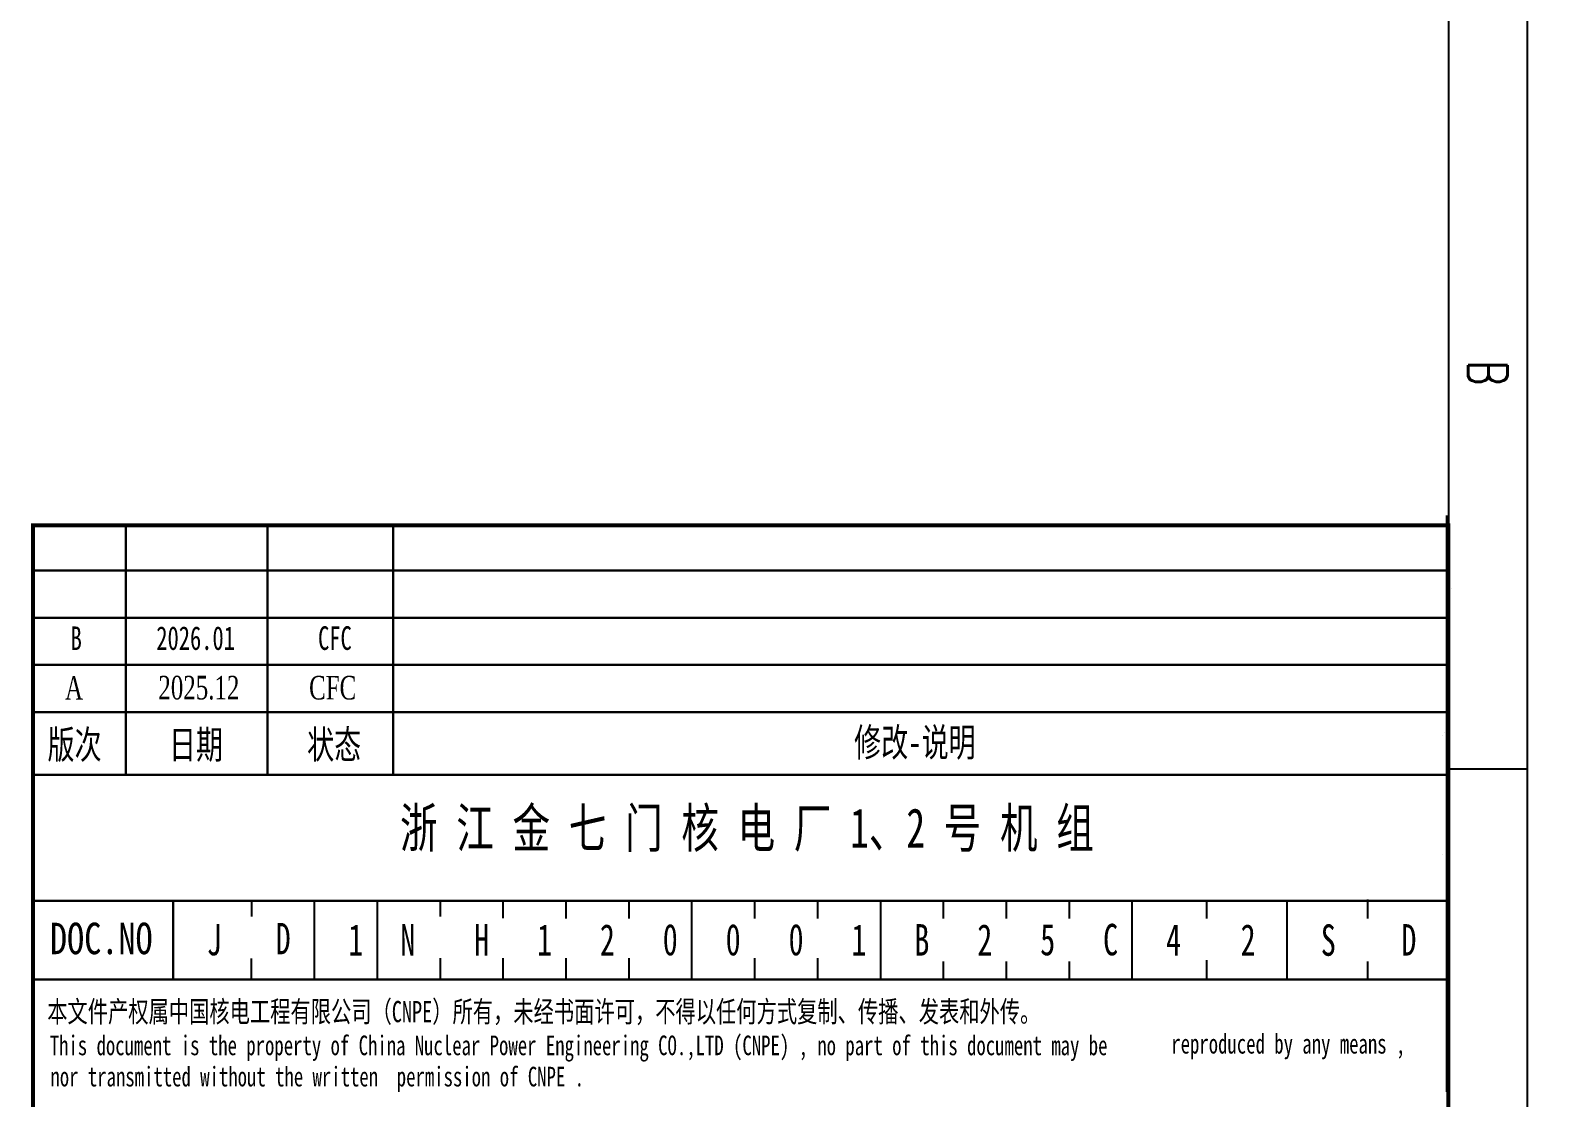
# Model space of a CAD drawing. Header units: inches. Extents: x 4937 to 49862, y 118187 to 167482.
# Drawn here: x 25120 to 34762, y 123724 to 130511 of the extents above; entities that cross this region are included whole.
import ezdxf
from ezdxf.enums import TextEntityAlignment as Align

# ---------------------------------------------------------------- set-up
doc = ezdxf.new("R2010")
doc.units = ezdxf.units.IN
doc.header["$MEASUREMENT"] = 0
for name, color, linetype in [('1', 7, 'Continuous'), ('BORDER', 7, 'Continuous'), ('图框', 4, 'Continuous')]:
    doc.layers.add(name, color=color, linetype=linetype)
doc.styles.add('HZ', font='txt_____.ttf', dxfattribs={"width": 0.7, "bigfont": 'HZTXT'})
doc.styles.get("Standard").update_dxf_attribs({"font": 'txt', "bigfont": 'gbcbig.shx'})
doc.styles.add('宋体', font='', dxfattribs={"width": 0.7})
doc.styles.get('宋体').set_extended_font_data('SimSun')
doc.dimstyles.new('Standard-yuanban', dxfattribs={"dimtxt": 800, "dimasz": 0.18, "dimexe": 0.18, "dimexo": 0.0625, "dimgap": 0.09, "dimtad": 0, "dimtih": 1, "dimtoh": 1, "dimdec": 4, "dimlfac": 0.02, "dimzin": 0, "dimdsep": 46, "dimtxsty": 'Standard', "dimcen": 0.09, "dimadec": 0, "dimazin": 0, "dimtfac": 1, "dimtdec": 4, "dimtofl": 0, "dimtmove": 0, "dimatfit": 3, "dimfxl": 1, "dimtolj": 1, "dimtzin": 0, "dimarcsym": 0})

# ---------------------------------------------------------------- blocks, each defined once
blk = doc.blocks.new('tk1')
at = {"layer": '图框'}
for p, q in [((-831, 584), (10, 584)), ((-100.75, 584), (-100.75, 574))]:
    blk.add_line(p, q, dxfattribs=at)
at = {"layer": '图框', "color": 1}
blk.add_line((-806, 574), (0, 574), dxfattribs=at)
at = {"layer": '图框', "style": 'HZ', "width": 0.7}
blk.add_text('B', height=5, dxfattribs=at).set_placement((-151.13, 576.5), align=Align.CENTER)
blk = doc.blocks.new('图签')
at = {"linetype": 'Continuous'}
blk.add_line((-162.2, 84), (-162.2, 74), dxfattribs=at)
at = {"layer": '1'}
for p, q in [((-180, 59.93), (-180, 131.76)), ((-0.2, 59.71), (-0.2, 133.01)), ((0, 60.06), (0, 131.76)), ((-0.72, 105.01), (-0.72, 105.01)), ((-0.72, 105.01), (-0.72, 105.01)), ((-0.72, 105.01), (-0.72, 105.01)), ((-0.72, 105.01), (-0.72, 105.01)), ((-0.53, 105.36), (-0.53, 105.36)), ((-0.53, 105.36), (-0.53, 105.36)), ((-0.53, 105.36), (-0.53, 105.36)), ((-0.53, 105.36), (-0.53, 105.36)), ((-152.2, 83), (-152.2, 83)), ((-144.2, 74), (-144.2, 84)), ((-136.2, 74), (-136.2, 84)), ((-128.2, 82), (-128.2, 84)), ((-120.2, 81.79), (-120.2, 84)), ((-112.2, 81.76), (-112.2, 84)), ((-104.2, 81.76), (-104.2, 84)), ((-96.2, 74), (-96.2, 84)), ((-88.2, 81.76), (-88.2, 84)), ((-80.2, 81.76), (-80.2, 84)), ((-72.2, 74), (-72.2, 84)), ((-64.2, 81.76), (-64.2, 84)), ((-56.2, 81.76), (-56.2, 84)), ((-48.2, 81.76), (-48.2, 84)), ((-40.2, 74), (-40.2, 84)), ((-30.71, 81.75), (-30.71, 84)), ((-20.51, 73.94), (-20.51, 83.94)), ((-10.26, 81.76), (-10.26, 84.17)), ((-152.2, 74), (-152.2, 76.68)), ((-128.2, 74), (-128.2, 76.72)), ((-120.2, 74), (-120.21, 76.72)), ((-112.2, 74), (-112.21, 76.72)), ((-104.2, 74), (-104.2, 76.72)), ((-88.2, 74), (-88.2, 76.72)), ((-80.2, 74), (-80.2, 76.72)), ((-64.2, 74), (-64.2, 76.27)), ((-56.2, 74), (-56.2, 76.27)), ((-48.2, 74), (-48.2, 76.27)), ((-30.71, 74.09), (-30.71, 76.44)), ((-10.26, 74), (-10.26, 76.27)), ((-0.2, 74), (-180.2, 74))]:
    blk.add_line(p, q, dxfattribs=at)
at = {"layer": '1', "color": 7}
for p, q in [((0.34, 123.67), (0.34, 123.67)), ((0.34, 123.67), (0.34, 123.67)), ((0.34, 123.67), (0.34, 123.67)), ((0.34, 123.67), (0.34, 123.67)), ((-0.69, 89.9), (-0.69, 89.9)), ((-0.69, 89.9), (-0.69, 89.9)), ((-0.69, 89.9), (-0.69, 89.9)), ((-0.69, 89.9), (-0.69, 89.9))]:
    blk.add_line(p, q, dxfattribs=at)
at = {"layer": '1', "color": 7, "const_width": 0.5}
blk.add_lwpolyline([(-180, 0), (0, 0), (0, 131.76), (-180, 131.76)], close=True, dxfattribs=at)
at = {"layer": '1', "color": 7, "const_width": 0.3}
for points in [[(-168.2, 132), (-168.2, 100)], [(-150.2, 132), (-150.2, 100)], [(-134.2, 132), (-134.2, 100)], [(-180.2, 126), (-0.2, 126)], [(-180.2, 120), (-0.2, 120)], [(-180.2, 114), (-0.2, 114)], [(-180.2, 108), (-0.2, 108)], [(-180.2, 100), (-0.2, 100)], [(-180.2, 84), (-0.2, 84)], [(-162.2, 84), (-162.2, 74)], [(-180.2, 74), (-0.2, 74)], [(-180, 74), (0, 74)]]:
    blk.add_lwpolyline(points, dxfattribs=at)
at = {"layer": 'BORDER'}
blk.add_line((-152.2, 84), (-152.21, 82), dxfattribs=at)
at = {"linetype": 'Continuous', "attachment_point": 5, "style": '宋体'}
for s, width, heights, insert, char_height in [('{\\fTimes New Roman|b0|i0|c0|p18;A}', 17.3088, [-3], (-174.79, 111.08), 3), ('{\\fTimes New Roman|b0|i0|c0|p18;2025.12}', 17.3088, [-3.06], (-158.91, 111.08), 3), ('{\\fTimes New Roman|b0|i0|c0|p18;CFC}', 17.3088, [-3.07], (-141.9, 111.08), 3), ('浙 江 金 七 门 核 电 厂 1、2 号 机 组', 163.6991, [-6.65], (-89.21, 92.99), 5), ('J', 5.7748, [-4.63], (-156.96, 79.03), 4), ('D', 6.7601, [-4], (-148.19, 79.19), 4), ('N', 5.7748, [-4], (-132.34, 79.03), 4), ('H', 5.7748, [-4], (-122.96, 79.03), 4), ('0', 5.7748, [-4], (-98.96, 79.03), 4), ('0', 5.7748, [-4], (-90.96, 79.03), 4), ('0', 5.7748, [-4], (-82.96, 79.03), 4), ('B', 5.7748, [-4], (-66.96, 79.03), 4), ('C', 5.7748, [-4], (-42.96, 79.03), 4), ('S', 5.7748, [-4], (-15.27, 78.97), 4), ('D', 5.7748, [-4], (-5.02, 79.03), 4), ('1', 5.7748, [-4], (-138.96, 79.03), 4), ('1', 5.7748, [-4], (-114.96, 79.03), 4), ('2', 5.7748, [-4], (-106.96, 79.03), 4), ('1', 5.7748, [-4], (-74.96, 79.03), 4), ('2', 5.7748, [-4], (-58.96, 79.03), 4), ('5', 5.7748, [-4], (-50.96, 79.03), 4), ('4', 5.7748, [-4], (-34.96, 79.03), 4), ('2', 5.7748, [-4], (-25.47, 79.03), 4)]:
    blk.add_mtext_dynamic_manual_height_columns(s, width=width, gutter_width=1, heights=heights, dxfattribs=dict(at, insert=insert, char_height=char_height))
at = {"layer": '1', "color": 7, "style": '宋体'}
for s, height, width, p in [('版次', 3.6, 0.7, (-178.16, 102.07)), ('日期 ', 3.6, 0.7, (-162.71, 102.07)), ('状态', 3.6, 0.7, (-145.14, 102.07)), ('修改-说明', 3.6, 0.7, (-75.58, 102.36)), ('DOC.NO', 4, 0.8, (-177.85, 77.21))]:
    blk.add_text(s, height=height, dxfattribs=dict(at, width=width)).set_placement(p)
at = {"layer": '1', "color": 7, "ltscale": 0.8, "style": '宋体', "width": 0.7}
for s, height, p in [('本文件产权属中国核电工程有限公司（CNPE）所有，未经书面许可，不得以任何方式复制、传播、发表和外传。', 2.7, (-178.2, 68.56)), ('This document is the property of China Nuclear Power Engineering CO.,LTD (CNPE) , no part of this document may be', 2.5, (-177.88, 64.36)), ('reproduced by any means , ', 2.5, (-35.24, 64.57)), ('nor transmitted without the written  permission of CNPE .', 2.5, (-177.79, 60.39))]:
    blk.add_text(s, height=height, dxfattribs=at).set_placement(p)
blk = doc.blocks.new('*U6')
blk.add_blockref('图签', (0, 0))
blk = doc.blocks.new('*D5')
at = {"color": 0, "lineweight": -2, "transparency": 16777216}
for p, q in [((34637.2, 162325.7), (47393.9, 162325.7)), ((47393.7, 162325.5), (47393.7, 141700.8)), ((47393.7, 120275.9), (47393.7, 140900.6)), ((34637.2, 120275.7), (47393.9, 120275.7))]:
    blk.add_line(p, q, dxfattribs=at)
at = {"color": 0, "transparency": 16777216}
for points in [[(47393.7, 162325.5), (47393.7, 162325.5), (47393.7, 162325.7)], [(47393.7, 120275.9), (47393.7, 120275.9), (47393.7, 120275.7)]]:
    blk.add_solid(points, dxfattribs=at)
at = {"layer": 'Defpoints', "color": 0, "transparency": 16777216}
for p in [(34637.2, 162325.7), (47393.7, 162325.7), (34637.2, 120275.7)]:
    blk.add_point(p, dxfattribs=at)
at = {"color": 0, "transparency": 16777216, "insert": (47393.7, 141300.7), "char_height": 800, "attachment_point": 5}
blk.add_mtext('\\A1;841.0000', dxfattribs=at)

msp = doc.modelspace()

# ---------------------------------------------------------------- block references
at = {"linetype": 'Continuous', "xscale": 50, "yscale": 50, "zscale": 50, "rotation": 270}
msp.add_blockref('tk1', (5437.15523, 120775.71985), dxfattribs=at)
at = {"xscale": 50, "yscale": 50, "zscale": 50}
msp.add_blockref('*U6', (34137.15523, 120775.71985), dxfattribs=at)

# ---------------------------------------------------------------- texts
at = {"linetype": 'Continuous', "char_height": 150, "attachment_point": 5, "style": '宋体'}
for s, insert in [('B', (25411.80383, 126645.05432)), ('2026.01', (26170.88283, 126645.05432)), ('CFC', (27056.4767, 126645.05432))]:
    msp.add_mtext_dynamic_manual_height_columns(s, width=322.8148623, gutter_width=50, heights=[-150], dxfattribs=dict(at, insert=insert))

# ---------------------------------------------------------------- dimensions: what is measured, and where the dimension line sits
dim = msp.add_linear_dim(base=(47393.68954, 162325.71985), p1=(34637.15523, 120275.71985), p2=(34637.15523, 162325.71985), angle=90, dimstyle='Standard-yuanban')
dim.commit()
dim.dimension.update_dxf_attribs({"geometry": '*D5', "text_midpoint": (47393.68954, 141300.71985)})

doc.saveas('drawing.dxf')
